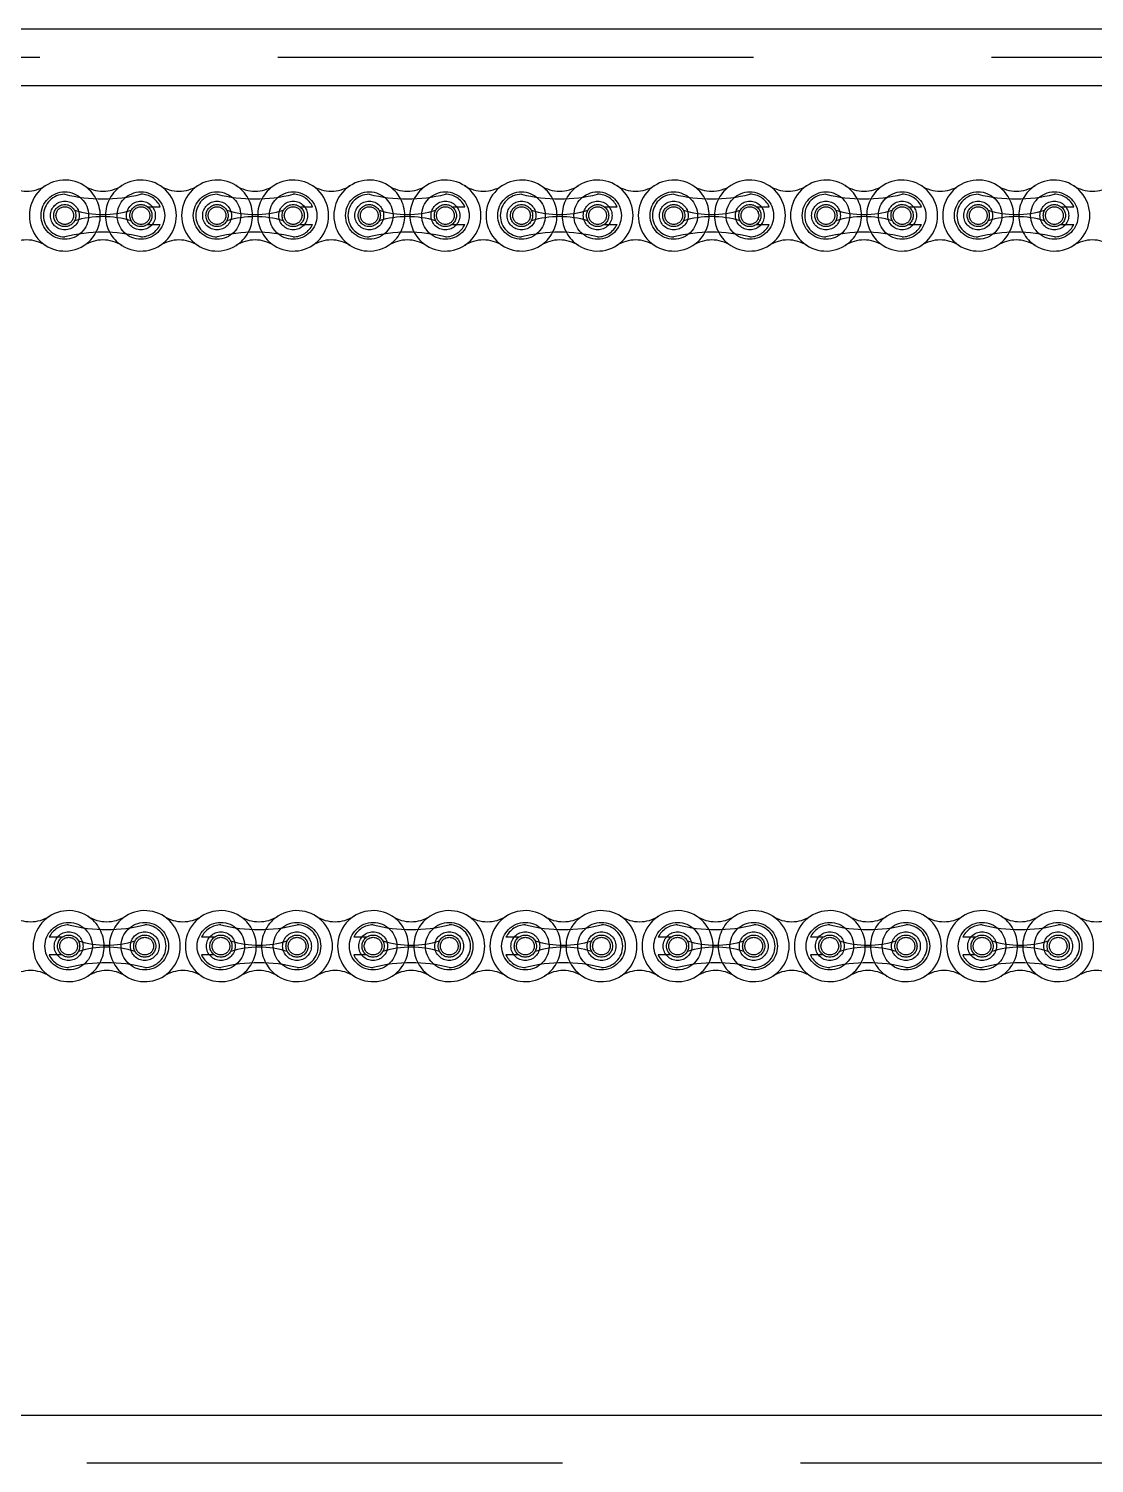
# Model space of a CAD drawing. Header units: metres. Extents: x 0 to 21025, y 0 to 14850.
# Drawn here: x 2429.3 to 2607.1, y 13047.4 to 13286.7 of the extents above; entities that cross this region are included whole.
import ezdxf

# ---------------------------------------------------------------- set-up
doc = ezdxf.new("R2010")
doc.units = ezdxf.units.M
doc.header["$LTSCALE"] = 25
doc.linetypes.add('HIDDEN2', pattern=[4.7625, 3.175, -1.5875])
doc.layers.add('SL4', color=4, linetype='Continuous')
doc.layers.add('ST1', color=7, linetype='HIDDEN2')

msp = doc.modelspace()

# ---------------------------------------------------------------- linework, layer by layer
at = {"layer": 'SL4'}
for p, q in [((2155.821, 13286.681), (2875.564, 13286.681)), ((2875.564, 13277.156), (2167.668, 13277.156)), ((1925.564, 13055.444), (2828.064, 13055.444))]:
    msp.add_line(p, q, dxfattribs=at)
at = {"layer": 'ST1'}
for p, q in [((1875.564, 13281.919), (2875.564, 13281.919)), ((2875.564, 13277.156), (1875.564, 13277.156)), ((2449.137, 13256.997), (2451.261, 13256.997)), ((2474.537, 13256.997), (2476.661, 13256.997)), ((2499.937, 13256.997), (2502.061, 13256.997)), ((2525.337, 13256.997), (2527.461, 13256.997)), ((2550.737, 13256.997), (2552.861, 13256.997)), ((2576.137, 13256.997), (2578.261, 13256.997)), ((2601.537, 13256.997), (2603.661, 13256.997)), ((2449.137, 13254.045), (2451.261, 13254.045)), ((2474.537, 13254.045), (2476.661, 13254.045)), ((2499.937, 13254.045), (2502.061, 13254.045)), ((2525.337, 13254.045), (2527.461, 13254.045)), ((2550.737, 13254.045), (2552.861, 13254.045)), ((2576.137, 13254.045), (2578.261, 13254.045)), ((2601.537, 13254.045), (2603.661, 13254.045)), ((2434.863, 13135.162), (2432.739, 13135.162)), ((2460.263, 13135.162), (2458.139, 13135.162)), ((2485.663, 13135.162), (2483.539, 13135.162)), ((2511.063, 13135.162), (2508.939, 13135.162)), ((2536.463, 13135.162), (2534.339, 13135.162)), ((2561.863, 13135.162), (2559.739, 13135.162)), ((2587.263, 13135.162), (2585.139, 13135.162)), ((2434.863, 13132.21), (2432.739, 13132.21)), ((2460.263, 13132.21), (2458.139, 13132.21)), ((2485.663, 13132.21), (2483.539, 13132.21)), ((2511.063, 13132.21), (2508.939, 13132.21)), ((2536.463, 13132.21), (2534.339, 13132.21)), ((2561.863, 13132.21), (2559.739, 13132.21)), ((2587.263, 13132.21), (2585.139, 13132.21)), ((1875.564, 13055.444), (2875.564, 13055.444)), ((2875.564, 13047.444), (1875.564, 13047.444))]:
    msp.add_line(p, q, dxfattribs=at)
for centre, radius in [((2435.33, 13255.521), 3.96), ((2448.03, 13255.521), 3.96), ((2460.73, 13255.521), 3.96), ((2473.43, 13255.521), 3.96), ((2486.13, 13255.521), 3.96), ((2498.83, 13255.521), 3.96), ((2511.53, 13255.521), 3.96), ((2524.23, 13255.521), 3.96), ((2536.93, 13255.521), 3.96), ((2549.63, 13255.521), 3.96), ((2562.33, 13255.521), 3.96), ((2575.03, 13255.521), 3.96), ((2587.73, 13255.521), 3.96), ((2600.43, 13255.521), 3.96), ((2435.33, 13255.521), 2.399), ((2435.33, 13255.521), 1.845), ((2435.33, 13255.521), 1.476), ((2448.03, 13255.521), 2.399), ((2448.03, 13255.521), 1.845), ((2448.03, 13255.521), 1.476), ((2460.73, 13255.521), 2.398), ((2460.73, 13255.521), 1.845), ((2460.73, 13255.521), 1.476), ((2473.43, 13255.521), 2.398), ((2473.43, 13255.521), 1.845), ((2473.43, 13255.521), 1.476), ((2486.13, 13255.521), 2.398), ((2486.13, 13255.521), 1.845), ((2486.13, 13255.521), 1.476), ((2498.83, 13255.521), 2.398), ((2498.83, 13255.521), 1.845), ((2498.83, 13255.521), 1.476), ((2511.53, 13255.521), 2.399), ((2511.53, 13255.521), 1.845), ((2511.53, 13255.521), 1.476), ((2524.23, 13255.521), 2.398), ((2524.23, 13255.521), 1.845), ((2524.23, 13255.521), 1.476), ((2536.93, 13255.521), 2.399), ((2536.93, 13255.521), 1.845), ((2536.93, 13255.521), 1.476), ((2549.63, 13255.521), 2.399), ((2549.63, 13255.521), 1.845), ((2549.63, 13255.521), 1.476), ((2562.33, 13255.521), 2.398), ((2562.33, 13255.521), 1.845), ((2562.33, 13255.521), 1.476), ((2575.03, 13255.521), 2.398), ((2575.03, 13255.521), 1.845), ((2575.03, 13255.521), 1.476), ((2587.73, 13255.521), 2.398), ((2587.73, 13255.521), 1.845), ((2587.73, 13255.521), 1.476), ((2600.43, 13255.521), 2.398), ((2600.43, 13255.521), 1.845), ((2600.43, 13255.521), 1.476), ((2435.97, 13133.686), 3.96), ((2448.67, 13133.686), 3.96), ((2461.37, 13133.686), 3.96), ((2474.07, 13133.686), 3.96), ((2486.77, 13133.686), 3.96), ((2499.47, 13133.686), 3.96), ((2512.17, 13133.686), 3.96), ((2524.87, 13133.686), 3.96), ((2537.57, 13133.686), 3.96), ((2550.27, 13133.686), 3.96), ((2562.97, 13133.686), 3.96), ((2575.67, 13133.686), 3.96), ((2588.37, 13133.686), 3.96), ((2601.07, 13133.686), 3.96), ((2435.97, 13133.686), 2.398), ((2435.97, 13133.686), 1.845), ((2435.97, 13133.686), 1.476), ((2448.67, 13133.686), 2.398), ((2448.67, 13133.686), 1.845), ((2448.67, 13133.686), 1.476), ((2461.37, 13133.686), 2.398), ((2461.37, 13133.686), 1.845), ((2461.37, 13133.686), 1.476), ((2474.07, 13133.686), 2.398), ((2474.07, 13133.686), 1.845), ((2474.07, 13133.686), 1.476), ((2486.77, 13133.686), 2.399), ((2486.77, 13133.686), 1.845), ((2486.77, 13133.686), 1.476), ((2499.47, 13133.686), 2.398), ((2499.47, 13133.686), 1.845), ((2499.47, 13133.686), 1.476), ((2512.17, 13133.686), 2.399), ((2512.17, 13133.686), 1.845), ((2512.17, 13133.686), 1.476), ((2524.87, 13133.686), 2.399), ((2524.87, 13133.686), 1.845), ((2524.87, 13133.686), 1.476), ((2537.57, 13133.686), 2.398), ((2537.57, 13133.686), 1.845), ((2537.57, 13133.686), 1.476), ((2550.27, 13133.686), 2.399), ((2550.27, 13133.686), 1.845), ((2550.27, 13133.686), 1.476), ((2562.97, 13133.686), 2.398), ((2562.97, 13133.686), 1.845), ((2562.97, 13133.686), 1.476), ((2575.67, 13133.686), 2.398), ((2575.67, 13133.686), 1.845), ((2575.67, 13133.686), 1.476), ((2588.37, 13133.686), 2.398), ((2588.37, 13133.686), 1.845), ((2588.37, 13133.686), 1.476), ((2601.07, 13133.686), 2.398), ((2601.07, 13133.686), 1.845), ((2601.07, 13133.686), 1.476)]:
    msp.add_circle(centre, radius, dxfattribs=at)
for centre, radius, start, end in [((2435.33, 13255.521), 5.92, 57.56669, 302.43331), ((2448.03, 13255.521), 5.92, 237.56669, 122.43331), ((2460.73, 13255.521), 5.92, 57.56669, 302.43331), ((2473.43, 13255.521), 5.92, 237.56669, 122.43331), ((2486.13, 13255.521), 5.92, 57.56669, 302.43331), ((2498.83, 13255.521), 5.92, 237.56669, 122.43331), ((2511.53, 13255.521), 5.92, 57.56669, 302.43331), ((2524.23, 13255.521), 5.92, 237.56669, 122.43331), ((2536.93, 13255.521), 5.92, 57.56669, 302.43331), ((2549.63, 13255.521), 5.92, 237.56669, 122.43331), ((2562.33, 13255.521), 5.92, 57.56669, 302.43331), ((2575.03, 13255.521), 5.92, 237.56669, 122.43331), ((2587.73, 13255.521), 5.92, 57.56669, 302.43331), ((2600.43, 13255.521), 5.92, 237.56669, 122.43331), ((2428.98, 13265.514), 5.92, 237.56669, 302.43331), ((2435.33, 13255.521), 3.552, 90, 270), ((2441.68, 13284.618), 26.322, 256.04015, 283.95985), ((2441.68, 13265.514), 5.92, 237.56669, 302.43331), ((2435.33, 13255.521), 5.92, 302.43324, 57.56676), ((2448.03, 13255.521), 5.92, 122.43324, 237.56676), ((2448.03, 13255.521), 3.552, 24.55336, 90), ((2454.38, 13265.514), 5.92, 237.56669, 302.43331), ((2460.73, 13255.521), 3.552, 90, 270), ((2467.08, 13284.618), 26.322, 256.04015, 283.95985), ((2467.08, 13265.514), 5.92, 237.56669, 302.43331), ((2460.73, 13255.521), 5.92, 302.43324, 57.56676), ((2473.43, 13255.521), 5.92, 122.43324, 237.56676), ((2473.43, 13255.521), 3.552, 24.55336, 90), ((2479.78, 13265.514), 5.92, 237.56669, 302.43331), ((2486.13, 13255.521), 3.552, 90, 270), ((2492.48, 13284.618), 26.322, 256.04015, 283.95985), ((2492.48, 13265.514), 5.92, 237.56669, 302.43331), ((2486.13, 13255.521), 5.92, 302.43324, 57.56676), ((2498.83, 13255.521), 5.92, 122.43324, 237.56676), ((2498.83, 13255.521), 3.552, 24.55336, 90), ((2505.18, 13265.514), 5.92, 237.56669, 302.43331), ((2511.53, 13255.521), 3.552, 90, 270), ((2517.88, 13284.618), 26.322, 256.04015, 283.95985), ((2517.88, 13265.514), 5.92, 237.56669, 302.43331), ((2511.53, 13255.521), 5.92, 302.43324, 57.56676), ((2524.23, 13255.521), 5.92, 122.43324, 237.56676), ((2524.23, 13255.521), 3.552, 24.55336, 90), ((2530.58, 13265.514), 5.92, 237.56669, 302.43331), ((2536.93, 13255.521), 3.552, 90, 270), ((2543.28, 13284.618), 26.322, 256.04015, 283.95985), ((2543.28, 13265.514), 5.92, 237.56669, 302.43331), ((2536.93, 13255.521), 5.92, 302.43324, 57.56676), ((2549.63, 13255.521), 5.92, 122.43324, 237.56676), ((2549.63, 13255.521), 3.552, 24.55336, 90), ((2555.98, 13265.514), 5.92, 237.56669, 302.43331), ((2562.33, 13255.521), 3.552, 90, 270), ((2568.68, 13284.618), 26.322, 256.04015, 283.95985), ((2568.68, 13265.514), 5.92, 237.56669, 302.43331), ((2562.33, 13255.521), 5.92, 302.43324, 57.56676), ((2575.03, 13255.521), 5.92, 122.43324, 237.56676), ((2575.03, 13255.521), 3.552, 24.55336, 90), ((2581.38, 13265.514), 5.92, 237.56669, 302.43331), ((2587.73, 13255.521), 3.552, 90, 270), ((2594.08, 13284.618), 26.322, 256.04015, 283.95985), ((2594.08, 13265.514), 5.92, 237.56669, 302.43331), ((2587.73, 13255.521), 5.92, 302.43324, 57.56676), ((2600.43, 13255.521), 5.92, 122.43324, 237.56676), ((2600.43, 13255.521), 3.552, 24.55336, 90), ((2606.78, 13265.514), 5.92, 237.56669, 302.43331), ((2441.68, 13271.874), 16.175, 252.993, 287.007), ((2467.08, 13271.874), 16.175, 252.993, 287.007), ((2492.48, 13271.874), 16.175, 252.993, 287.007), ((2517.88, 13271.874), 16.175, 252.993, 287.007), ((2543.28, 13271.874), 16.175, 252.993, 287.007), ((2568.68, 13271.874), 16.175, 252.993, 287.007), ((2594.08, 13271.874), 16.175, 252.993, 287.007), ((2441.68, 13239.169), 16.175, 72.993, 107.007), ((2448.03, 13255.521), 3.552, 270, 335.44664), ((2467.08, 13239.169), 16.175, 72.993, 107.007), ((2473.43, 13255.521), 3.552, 270, 335.44664), ((2492.48, 13239.169), 16.175, 72.993, 107.007), ((2498.83, 13255.521), 3.552, 270, 335.44664), ((2517.88, 13239.169), 16.175, 72.993, 107.007), ((2524.23, 13255.521), 3.552, 270, 335.44664), ((2543.28, 13239.169), 16.175, 72.993, 107.007), ((2549.63, 13255.521), 3.552, 270, 335.44664), ((2568.68, 13239.169), 16.175, 72.993, 107.007), ((2575.03, 13255.521), 3.552, 270, 335.44664), ((2594.08, 13239.169), 16.175, 72.993, 107.007), ((2600.43, 13255.521), 3.552, 270, 335.44664), ((2428.98, 13245.528), 5.92, 57.56669, 122.43331), ((2441.68, 13226.424), 26.322, 76.04015, 103.95985), ((2441.68, 13245.528), 5.92, 57.56669, 122.43331), ((2454.38, 13245.528), 5.92, 57.56669, 122.43331), ((2467.08, 13226.424), 26.322, 76.04015, 103.95985), ((2467.08, 13245.528), 5.92, 57.56669, 122.43331), ((2479.78, 13245.528), 5.92, 57.56669, 122.43331), ((2492.48, 13226.424), 26.322, 76.04015, 103.95985), ((2492.48, 13245.528), 5.92, 57.56669, 122.43331), ((2505.18, 13245.528), 5.92, 57.56669, 122.43331), ((2517.88, 13226.424), 26.322, 76.04015, 103.95985), ((2517.88, 13245.528), 5.92, 57.56669, 122.43331), ((2530.58, 13245.528), 5.92, 57.56669, 122.43331), ((2543.28, 13226.424), 26.322, 76.04015, 103.95985), ((2543.28, 13245.528), 5.92, 57.56669, 122.43331), ((2555.98, 13245.528), 5.92, 57.56669, 122.43331), ((2568.68, 13226.424), 26.322, 76.04015, 103.95985), ((2568.68, 13245.528), 5.92, 57.56669, 122.43331), ((2581.38, 13245.528), 5.92, 57.56669, 122.43331), ((2594.08, 13226.424), 26.322, 76.04015, 103.95985), ((2594.08, 13245.528), 5.92, 57.56669, 122.43331), ((2606.78, 13245.528), 5.92, 57.56669, 122.43331), ((2435.97, 13133.686), 5.92, 57.56669, 302.43331), ((2448.67, 13133.686), 5.92, 237.56669, 122.43331), ((2461.37, 13133.686), 5.92, 57.56669, 302.43331), ((2474.07, 13133.686), 5.92, 237.56669, 122.43331), ((2486.77, 13133.686), 5.92, 57.56669, 302.43331), ((2499.47, 13133.686), 5.92, 237.56669, 122.43331), ((2512.17, 13133.686), 5.92, 57.56669, 302.43331), ((2524.87, 13133.686), 5.92, 237.56669, 122.43331), ((2537.57, 13133.686), 5.92, 57.56669, 302.43331), ((2550.27, 13133.686), 5.92, 237.56669, 122.43331), ((2562.97, 13133.686), 5.92, 57.56669, 302.43331), ((2575.67, 13133.686), 5.92, 237.56669, 122.43331), ((2588.37, 13133.686), 5.92, 57.56669, 302.43331), ((2601.07, 13133.686), 5.92, 237.56669, 122.43331), ((2429.62, 13143.679), 5.92, 237.56669, 302.43331), ((2435.97, 13133.686), 3.552, 90, 155.44664), ((2442.32, 13162.783), 26.322, 256.04015, 283.95985), ((2442.32, 13143.679), 5.92, 237.56669, 302.43331), ((2435.97, 13133.686), 5.92, 302.43324, 57.56676), ((2448.67, 13133.686), 5.92, 122.43324, 237.56676), ((2448.67, 13133.686), 3.552, 270, 90), ((2455.02, 13143.679), 5.92, 237.56669, 302.43331), ((2461.37, 13133.686), 3.552, 90, 155.44664), ((2467.72, 13162.783), 26.322, 256.04015, 283.95985), ((2467.72, 13143.679), 5.92, 237.56669, 302.43331), ((2461.37, 13133.686), 5.92, 302.43324, 57.56676), ((2474.07, 13133.686), 5.92, 122.43324, 237.56676), ((2474.07, 13133.686), 3.552, 270, 90), ((2480.42, 13143.679), 5.92, 237.56669, 302.43331), ((2486.77, 13133.686), 3.552, 90, 155.44664), ((2493.12, 13162.783), 26.322, 256.04015, 283.95985), ((2493.12, 13143.679), 5.92, 237.56669, 302.43331), ((2486.77, 13133.686), 5.92, 302.43324, 57.56676), ((2499.47, 13133.686), 5.92, 122.43324, 237.56676), ((2499.47, 13133.686), 3.552, 270, 90), ((2505.82, 13143.679), 5.92, 237.56669, 302.43331), ((2512.17, 13133.686), 3.552, 90, 155.44664), ((2518.52, 13162.783), 26.322, 256.04015, 283.95985), ((2518.52, 13143.679), 5.92, 237.56669, 302.43331), ((2512.17, 13133.686), 5.92, 302.43324, 57.56676), ((2524.87, 13133.686), 5.92, 122.43324, 237.56676), ((2524.87, 13133.686), 3.552, 270, 90), ((2531.22, 13143.679), 5.92, 237.56669, 302.43331), ((2537.57, 13133.686), 3.552, 90, 155.44664), ((2543.92, 13162.783), 26.322, 256.04015, 283.95985), ((2543.92, 13143.679), 5.92, 237.56669, 302.43331), ((2537.57, 13133.686), 5.92, 302.43324, 57.56676), ((2550.27, 13133.686), 5.92, 122.43324, 237.56676), ((2550.27, 13133.686), 3.552, 270, 90), ((2556.62, 13143.679), 5.92, 237.56669, 302.43331), ((2562.97, 13133.686), 3.552, 90, 155.44664), ((2569.32, 13162.783), 26.322, 256.04015, 283.95985), ((2569.32, 13143.679), 5.92, 237.56669, 302.43331), ((2562.97, 13133.686), 5.92, 302.43324, 57.56676), ((2575.67, 13133.686), 5.92, 122.43324, 237.56676), ((2575.67, 13133.686), 3.552, 270, 90), ((2582.02, 13143.679), 5.92, 237.56669, 302.43331), ((2588.37, 13133.686), 3.552, 90, 155.44664), ((2594.72, 13162.783), 26.322, 256.04015, 283.95985), ((2594.72, 13143.679), 5.92, 237.56669, 302.43331), ((2588.37, 13133.686), 5.92, 302.43324, 57.56676), ((2601.07, 13133.686), 5.92, 122.43324, 237.56676), ((2601.07, 13133.686), 3.552, 270, 90), ((2607.42, 13143.679), 5.92, 237.56669, 302.43331), ((2442.32, 13150.039), 16.175, 252.993, 287.007), ((2467.72, 13150.039), 16.175, 252.993, 287.007), ((2493.12, 13150.039), 16.175, 252.993, 287.007), ((2518.52, 13150.039), 16.175, 252.993, 287.007), ((2543.92, 13150.039), 16.175, 252.993, 287.007), ((2569.32, 13150.039), 16.175, 252.993, 287.007), ((2594.72, 13150.039), 16.175, 252.993, 287.007), ((2435.97, 13133.686), 3.552, 204.55336, 270), ((2442.32, 13117.334), 16.175, 72.993, 107.007), ((2461.37, 13133.686), 3.552, 204.55336, 270), ((2467.72, 13117.334), 16.175, 72.993, 107.007), ((2486.77, 13133.686), 3.552, 204.55336, 270), ((2493.12, 13117.334), 16.175, 72.993, 107.007), ((2512.17, 13133.686), 3.552, 204.55336, 270), ((2518.52, 13117.334), 16.175, 72.993, 107.007), ((2537.57, 13133.686), 3.552, 204.55336, 270), ((2543.92, 13117.334), 16.175, 72.993, 107.007), ((2562.97, 13133.686), 3.552, 204.55336, 270), ((2569.32, 13117.334), 16.175, 72.993, 107.007), ((2588.37, 13133.686), 3.552, 204.55336, 270), ((2594.72, 13117.334), 16.175, 72.993, 107.007), ((2429.62, 13123.693), 5.92, 57.56669, 122.43331), ((2442.32, 13104.589), 26.322, 76.04015, 103.95985), ((2442.32, 13123.693), 5.92, 57.56669, 122.43331), ((2455.02, 13123.693), 5.92, 57.56669, 122.43331), ((2467.72, 13104.589), 26.322, 76.04015, 103.95985), ((2467.72, 13123.693), 5.92, 57.56669, 122.43331), ((2480.42, 13123.693), 5.92, 57.56669, 122.43331), ((2493.12, 13104.589), 26.322, 76.04015, 103.95985), ((2493.12, 13123.693), 5.92, 57.56669, 122.43331), ((2505.82, 13123.693), 5.92, 57.56669, 122.43331), ((2518.52, 13104.589), 26.322, 76.04015, 103.95985), ((2518.52, 13123.693), 5.92, 57.56669, 122.43331), ((2531.22, 13123.693), 5.92, 57.56669, 122.43331), ((2543.92, 13104.589), 26.322, 76.04015, 103.95985), ((2543.92, 13123.693), 5.92, 57.56669, 122.43331), ((2556.62, 13123.693), 5.92, 57.56669, 122.43331), ((2569.32, 13104.589), 26.322, 76.04015, 103.95985), ((2569.32, 13123.693), 5.92, 57.56669, 122.43331), ((2582.02, 13123.693), 5.92, 57.56669, 122.43331), ((2594.72, 13104.589), 26.322, 76.04015, 103.95985), ((2594.72, 13123.693), 5.92, 57.56669, 122.43331), ((2607.42, 13123.693), 5.92, 57.56669, 122.43331)]:
    msp.add_arc(centre, radius, start, end, dxfattribs=at)

doc.saveas('drawing.dxf')
